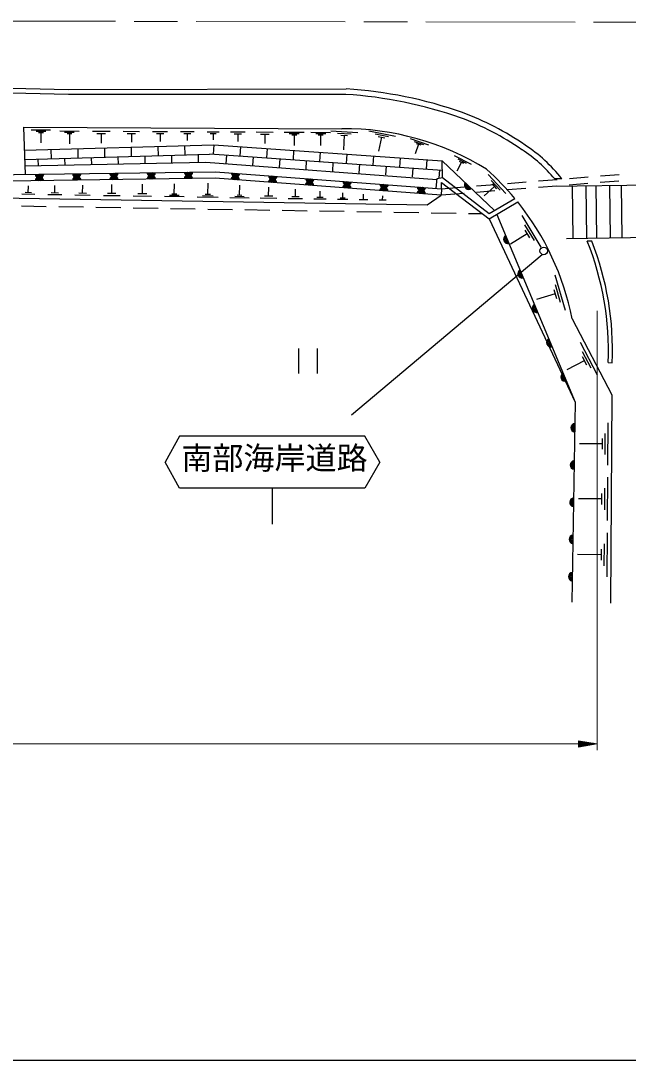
# Model space of a CAD drawing. Units: millimetres, scale not verified. Extents: x 40000 to 680000, y 20000 to 380000.
# Drawn here: x 386748 to 435651, y 205000 to 288698 of the extents above; entities that cross this region are included whole.
import ezdxf
from ezdxf.enums import TextEntityAlignment as Align

# ---------------------------------------------------------------- set-up
doc = ezdxf.new("R2010")
doc.units = ezdxf.units.MM
doc.header["$LTSCALE"] = 1000
doc.linetypes.add('CHAIN', pattern=[18.5, 12, -1.5, 3.5, -1.5])
for name, color, linetype, lineweight in [('M-BGD', 7, 'Continuous', 25), ('M-BMK', 2, 'CHAIN', 13), ('M-STR-HTXT', 7, 'Continuous', 13), ('M-STR-STRC', 7, 'Continuous', 25), ('M-STR-STRD', 7, 'Continuous', 25), ('M-TTL-BAND', 7, 'Continuous', 25)]:
    doc.layers.add(name, color=color, linetype=linetype, lineweight=lineweight)
doc.styles.add('ＭＳ ゴシック', font='')
doc.styles.get('ＭＳ ゴシック').set_extended_font_data('MS Gothic')

msp = doc.modelspace()

# ---------------------------------------------------------------- linework, layer by layer
at = {"layer": 'M-BGD'}
for p, q in [((386965, 280141), (412600, 280010)), ((386965, 280141), (387097, 276333)), ((387596, 279923), (389151, 279915)), ((387985, 279817), (388762, 279813)), ((388178, 279712), (388567, 279710)), ((388373, 279711), (388368, 278882)), ((389891, 279826), (391446, 279818)), ((390279, 279721), (391057, 279717)), ((390473, 279616), (390862, 279614)), ((390667, 279615), (390663, 278786)), ((392509, 279813), (393938, 279806)), ((392865, 279621), (393580, 279617)), ((393223, 279619), (393219, 278857)), ((394998, 279800), (396306, 279793)), ((395324, 279624), (395978, 279621)), ((395651, 279622), (395648, 278925)), ((397363, 279788), (398557, 279782)), ((397661, 279627), (398258, 279624)), ((397959, 279626), (397956, 278989)), ((399611, 279776), (400697, 279771)), ((399882, 279630), (400425, 279628)), ((400153, 279629), (400150, 279050)), ((401748, 279765), (402730, 279760)), ((401993, 279633), (402484, 279631)), ((402239, 279632), (402236, 279108)), ((403638, 279756), (404805, 279750)), ((403929, 279599), (404512, 279596)), ((404221, 279597), (404217, 278975)), ((405700, 279745), (407076, 279738)), ((406043, 279560), (406731, 279556)), ((406387, 279558), (406383, 278824)), ((407961, 279733), (409568, 279725)), ((408363, 279624), (409166, 279620)), ((410088, 279723), (411695, 279714)), ((410489, 279613), (411293, 279609)), ((411711, 279831), (413893, 279712)), ((412249, 279656), (413340, 279596)), ((414770, 279834), (416913, 279406)), ((415278, 279584), (416349, 279370)), ((408563, 279516), (408964, 279514)), ((408764, 279515), (408759, 278658)), ((410690, 279505), (411091, 279503)), ((410890, 279504), (410886, 278647)), ((412514, 279495), (413059, 279466)), ((412786, 279480), (412723, 278317)), ((415517, 279388), (416053, 279281)), ((415785, 279334), (415556, 278191)), ((418098, 279211), (419563, 278714)), ((418431, 278989), (419164, 278740)), ((418764, 278767), (418499, 277986)), ((418581, 278829), (418948, 278705)), ((387055, 277535), (401941, 277950)), ((389179, 278344), (389199, 277595)), ((391328, 278404), (391349, 277655)), ((393477, 278464), (393498, 277715)), ((395626, 278524), (395647, 277774)), ((397775, 278584), (397796, 277834)), ((399924, 278644), (399945, 277894)), ((401020, 277924), (401038, 277284)), ((401955, 277981), (420684, 276676)), ((402281, 278710), (402229, 277961)), ((403301, 277887), (403252, 277185)), ((404426, 278560), (404374, 277812)), ((406571, 278411), (406519, 277663)), ((408715, 278261), (408663, 277513)), ((410860, 278112), (410808, 277364)), ((413005, 277962), (412953, 277214)), ((388125, 277565), (388140, 277008)), ((390274, 277625), (390290, 277054)), ((392423, 277685), (392439, 277100)), ((394572, 277744), (394589, 277146)), ((396721, 277804), (396739, 277192)), ((398871, 277864), (398888, 277238)), ((405446, 277737), (405397, 277034)), ((407591, 277588), (407542, 276883)), ((409736, 277438), (409687, 276733)), ((411881, 277289), (411831, 276582)), ((414025, 277140), (413976, 276432)), ((415150, 277813), (415098, 277065)), ((417295, 277664), (417243, 276915)), ((419439, 277514), (419387, 276766)), ((420691, 276069), (420677, 277428)), ((420677, 277428), (424891, 273430)), ((421626, 277847), (423002, 277141)), ((422220, 277310), (421843, 276576)), ((421923, 277578), (422611, 277226)), ((422048, 277398), (422392, 277222)), ((416170, 276990), (416121, 276281)), ((418315, 276841), (418265, 276130)), ((420460, 276691), (420413, 276017)), ((424372, 276332), (425789, 274779)), ((433415, 276201), (434910, 276321)), ((387353, 274854), (387362, 275409)), ((389490, 274832), (389500, 275438)), ((391729, 274809), (391740, 275470)), ((394075, 274785), (394087, 275503)), ((396533, 274759), (396546, 275537)), ((399108, 274733), (399122, 275573)), ((401806, 274705), (401821, 275611)), ((404356, 274644), (404370, 275471)), ((420628, 275668), (424450, 272746)), ((420629, 275177), (420628, 275668)), ((423447, 275403), (424942, 275523)), ((424623, 275849), (425331, 275072)), ((424696, 275560), (425051, 275172)), ((425939, 275602), (427434, 275722)), ((429910, 275390), (428415, 275273)), ((428431, 275802), (429926, 275922)), ((429531, 275382), (446511, 275620)), ((432402, 275586), (430907, 275469)), ((430923, 276001), (432418, 276121)), ((431219, 271176), (431160, 275405)), ((432324, 271191), (432265, 275420)), ((433137, 271202), (433078, 275432)), ((434895, 275782), (433399, 275664)), ((434233, 271218), (434174, 275447)), ((435166, 271231), (435107, 275460)), ((387871, 274707), (386830, 274724)), ((387613, 274850), (387093, 274858)), ((390056, 274671), (388919, 274690)), ((389774, 274827), (389206, 274837)), ((392346, 274634), (391107, 274654)), ((392039, 274804), (391420, 274814)), ((394745, 274594), (393400, 274616)), ((394412, 274779), (393739, 274790)), ((397259, 274553), (395801, 274577)), ((396898, 274754), (396169, 274765)), ((399892, 274510), (398317, 274536)), ((399500, 274622), (398713, 274634)), ((399305, 274730), (398912, 274736)), ((402229, 274585), (401380, 274599)), ((402018, 274702), (401594, 274709)), ((404742, 274534), (403967, 274547)), ((404550, 274641), (404163, 274647)), ((407038, 274573), (406365, 274584)), ((406701, 274578), (406713, 275296)), ((408857, 274518), (408867, 275135)), ((410840, 274462), (410849, 274987)), ((412663, 274411), (412670, 274850)), ((414338, 274274), (414345, 274725)), ((415880, 274249), (415886, 274610)), ((420629, 275177), (420590, 274659)), ((422433, 274803), (420590, 274659)), ((420629, 275177), (422450, 275323)), ((424925, 274999), (423430, 274882)), ((424873, 275366), (424045, 274611)), ((427418, 275195), (425922, 275077)), ((388798, 273727), (386798, 273760)), ((391797, 273677), (389798, 273710)), ((402651, 274465), (400954, 274493)), ((405128, 274425), (403578, 274450)), ((407371, 274388), (406026, 274410)), ((409433, 274354), (408276, 274373)), ((409147, 274513), (408568, 274523)), ((411329, 274323), (410346, 274339)), ((411086, 274458), (410594, 274466)), ((413073, 274295), (412249, 274308)), ((412869, 274408), (412457, 274415)), ((414676, 274268), (414000, 274280)), ((416151, 274244), (415609, 274253)), ((424450, 272746), (426754, 274107)), ((394797, 273628), (392797, 273661)), ((397797, 273579), (395797, 273612)), ((400796, 273529), (398796, 273562)), ((403796, 273480), (401796, 273513)), ((406795, 273430), (404796, 273463)), ((409795, 273381), (407795, 273414)), ((412795, 273331), (410795, 273364)), ((415794, 273282), (413794, 273315)), ((418794, 273232), (416794, 273265)), ((421793, 273183), (419794, 273216)), ((423924, 273147), (422793, 273166)), ((427095, 273006), (428621, 270463)), ((424450, 272746), (431372, 257976)), ((427307, 272268), (428070, 270997)), ((427519, 271531), (426163, 270717)), ((427328, 271849), (427710, 271213)), ((430684, 271168), (446570, 271390)), ((429737, 268237), (430577, 265393)), ((429673, 267058), (429883, 266347)), ((429758, 267470), (430178, 266048)), ((429778, 266703), (428261, 266255)), ((431783, 262821), (433153, 260191)), ((409118, 262309), (409118, 260309)), ((410618, 262309), (410618, 260309)), ((431950, 262072), (432635, 260757)), ((432117, 261323), (430714, 260593)), ((431946, 261652), (432288, 260994)), ((434014, 256333), (433990, 252906)), ((433780, 255478), (433768, 253764)), ((433545, 254623), (431717, 254636)), ((433548, 255051), (433542, 254194)), ((433983, 251937), (433959, 248447)), ((433509, 250632), (433503, 249759)), ((433745, 251066), (433732, 249321)), ((433506, 250195), (431645, 250209)), ((433952, 247479), (433927, 243926)), ((433469, 246150), (433463, 245262)), ((433709, 246592), (433696, 244816)), ((433466, 245706), (431571, 245719))]:
    msp.add_line(p, q, dxfattribs=at)
for points in [[(387029, 278285), (402281, 278710), (420677, 277428)], [(420255, 275881), (401649, 277297), (387074, 276985)], [(339063, 275525), (380085, 276227), (402416, 276539), (420629, 275177)], [(420590, 274659), (402400, 276019), (380093, 275707), (339063, 275005)], [(420193, 275210), (420266, 275990), (420691, 276069), (424469, 273181), (426520, 274394)], [(381769, 256146), (381664, 274508), (419458, 273890), (420590, 274659)], [(425072, 273113), (431372, 257976), (431108, 241886)], [(431138, 264710), (434330, 258579), (434212, 241804)]]:
    msp.add_lwpolyline(points, dxfattribs=at)
for centre, radius, start, end in [((412757, 258171), 21839, 58.23402, 90.41103), ((388250, 276395), 354, 189.59847, 352.00365), ((388250, 276395), 283, 191.82251, 349.77961), ((388250, 276395), 212, 195.56884, 346.03329), ((388250, 276395), 142, 203.28057, 338.32156), ((388250, 276395), 100, 213.59823, 328.00389), ((388250, 276395), 100, 213.59823, 328.00389), ((391250, 276437), 354, 189.59847, 352.00365), ((391250, 276437), 283, 191.82251, 349.77961), ((391250, 276437), 212, 195.56884, 346.03329), ((391250, 276437), 142, 203.28057, 338.32156), ((391250, 276437), 100, 213.59823, 328.00389), ((391250, 276437), 100, 213.59823, 328.00389), ((394247, 275850), 354, 9.59847, 172.00365), ((394250, 276479), 354, 189.59847, 352.00365), ((394250, 276479), 283, 191.82251, 349.77961), ((394250, 276479), 212, 195.56884, 346.03329), ((394250, 276479), 142, 203.28057, 338.32156), ((394250, 276479), 100, 213.59823, 328.00389), ((394250, 276479), 100, 213.59823, 328.00389), ((397247, 275892), 354, 9.59847, 172.00365), ((397249, 276521), 354, 189.59847, 352.00365), ((397249, 276521), 283, 191.82251, 349.77961), ((397249, 276521), 212, 195.56884, 346.03329), ((397249, 276521), 142, 203.28057, 338.32156), ((397249, 276521), 100, 213.59823, 328.00389), ((397249, 276521), 100, 213.59823, 328.00389), ((400247, 275934), 354, 9.59847, 172.00365), ((400249, 276563), 354, 189.59847, 352.00365), ((400247, 275934), 283, 11.82251, 169.77961), ((400249, 276563), 283, 191.82251, 349.77961), ((400249, 276563), 212, 195.56884, 346.03329), ((400249, 276563), 142, 203.28057, 338.32156), ((400249, 276563), 100, 213.59823, 328.00389), ((400249, 276563), 100, 213.59823, 328.00389), ((404047, 276471), 354, 184.52193, 346.92711), ((404047, 276471), 283, 186.74597, 344.70307), ((404047, 276471), 212, 190.4923, 340.95675), ((404047, 276471), 142, 198.20403, 333.24502), ((404047, 276471), 100, 208.52169, 322.92736), ((404047, 276471), 100, 208.52169, 322.92736), ((407039, 276248), 354, 184.52193, 346.92711), ((407039, 276248), 283, 186.74597, 344.70307), ((407039, 276248), 212, 190.4923, 340.95675), ((407039, 276248), 142, 198.20403, 333.24502), ((409745, 260451), 21813, 39.73091, 48.30564), ((388248, 275767), 354, 9.59847, 172.00365), ((388248, 275767), 283, 11.82251, 169.77961), ((388248, 275767), 212, 15.56884, 166.03329), ((388248, 275767), 142, 23.28057, 158.32156), ((388248, 275767), 100, 33.59823, 148.00389), ((388248, 275767), 100, 33.59823, 148.00389), ((391248, 275809), 354, 9.59847, 172.00365), ((391248, 275809), 283, 11.82251, 169.77961), ((391248, 275809), 212, 15.56884, 166.03329), ((391248, 275809), 142, 23.28057, 158.32156), ((391248, 275809), 100, 33.59823, 148.00389), ((391248, 275809), 100, 33.59823, 148.00389), ((394247, 275850), 283, 11.82251, 169.77961), ((394247, 275850), 212, 15.56884, 166.03329), ((394247, 275850), 142, 23.28057, 158.32156), ((394247, 275850), 100, 33.59823, 148.00389), ((394247, 275850), 100, 33.59823, 148.00389), ((397247, 275892), 283, 11.82251, 169.77961), ((397247, 275892), 212, 15.56884, 166.03329), ((397247, 275892), 142, 23.28057, 158.32156), ((397247, 275892), 100, 33.59823, 148.00389), ((397247, 275892), 100, 33.59823, 148.00389), ((400247, 275934), 212, 15.56884, 166.03329), ((400247, 275934), 142, 23.28057, 158.32156), ((400247, 275934), 100, 33.59823, 148.00389), ((400247, 275934), 100, 33.59823, 148.00389), ((404012, 275844), 354, 4.52193, 166.92711), ((404012, 275844), 283, 6.74597, 164.70307), ((404012, 275844), 212, 10.4923, 160.95675), ((404012, 275844), 142, 18.20403, 153.24502), ((404012, 275844), 100, 28.52169, 142.92736), ((404012, 275844), 100, 28.52169, 142.92736), ((407004, 275620), 354, 4.52193, 166.92711), ((407004, 275620), 283, 6.74597, 164.70307), ((407004, 275620), 212, 10.4923, 160.95675), ((407004, 275620), 142, 18.20403, 153.24502), ((407004, 275620), 100, 28.52169, 142.92736), ((407004, 275620), 100, 28.52169, 142.92736), ((407039, 276248), 100, 208.52169, 322.92736), ((407039, 276248), 100, 208.52169, 322.92736), ((409995, 275397), 354, 4.52193, 166.92711), ((410031, 276024), 354, 184.52193, 346.92711), ((409995, 275397), 283, 6.74597, 164.70307), ((410031, 276024), 283, 186.74597, 344.70307), ((409995, 275397), 212, 10.4923, 160.95675), ((410031, 276024), 212, 190.4923, 340.95675), ((409995, 275397), 142, 18.20403, 153.24502), ((410031, 276024), 142, 198.20403, 333.24502), ((409995, 275397), 100, 28.52169, 142.92736), ((409995, 275397), 100, 28.52169, 142.92736), ((410031, 276024), 100, 208.52169, 322.92736), ((410031, 276024), 100, 208.52169, 322.92736), ((412987, 275173), 354, 4.52193, 166.92711), ((413022, 275800), 354, 184.52193, 346.92711), ((412987, 275173), 283, 6.74597, 164.70307), ((413022, 275800), 283, 186.74597, 344.70307), ((412987, 275173), 212, 10.4923, 160.95675), ((413022, 275800), 212, 190.4923, 340.95675), ((413022, 275800), 142, 198.20403, 333.24502), ((413022, 275800), 100, 208.52169, 322.92736), ((413022, 275800), 100, 208.52169, 322.92736), ((416014, 275577), 354, 184.52193, 346.92711), ((416014, 275577), 283, 186.74597, 344.70307), ((416014, 275577), 212, 190.4923, 340.95675), ((416014, 275577), 142, 198.20403, 333.24502), ((416014, 275577), 100, 208.52169, 322.92736), ((416014, 275577), 100, 208.52169, 322.92736), ((422821, 275469), 354, 145.3129, 307.71808), ((422821, 275469), 283, 147.53694, 305.49404), ((422821, 275469), 212, 151.28327, 301.74771), ((422821, 275469), 142, 158.995, 294.03599), ((422821, 275469), 100, 169.31266, 283.71832), ((422821, 275469), 100, 169.31266, 283.71832), ((412987, 275173), 142, 18.20403, 153.24502), ((412987, 275173), 100, 28.52169, 142.92736), ((412987, 275173), 100, 28.52169, 142.92736), ((415979, 274949), 354, 4.52193, 166.92711), ((415979, 274949), 283, 6.74597, 164.70307), ((415979, 274949), 212, 10.4923, 160.95675), ((415979, 274949), 142, 18.20403, 153.24502), ((415979, 274949), 100, 28.52169, 142.92736), ((415979, 274949), 100, 28.52169, 142.92736), ((418970, 274726), 354, 4.52193, 166.92711), ((419006, 275353), 354, 184.52193, 346.92711), ((418970, 274726), 283, 6.74597, 164.70307), ((419006, 275353), 283, 186.74597, 344.70307), ((418970, 274726), 212, 10.4923, 160.95675), ((419006, 275353), 212, 190.4923, 340.95675), ((418970, 274726), 142, 18.20403, 153.24502), ((419006, 275353), 142, 198.20403, 333.24502), ((418970, 274726), 100, 28.52169, 142.92736), ((418970, 274726), 100, 28.52169, 142.92736), ((419006, 275353), 100, 208.52169, 322.92736), ((419006, 275353), 100, 208.52169, 322.92736), ((409745, 260451), 21813, 11.25823, 38.75937), ((425966, 271105), 354, 121.39508, 283.80026), ((425966, 271105), 283, 123.61912, 281.57622), ((425966, 271105), 212, 127.36545, 277.82989), ((425966, 271105), 142, 135.07718, 270.11816), ((425966, 271105), 100, 145.39484, 259.8005), ((425966, 271105), 100, 145.39484, 259.8005), ((427119, 268335), 354, 121.39508, 283.80026), ((427119, 268335), 283, 123.61912, 281.57622), ((427119, 268335), 212, 127.36545, 277.82989), ((427119, 268335), 142, 135.07718, 270.11816), ((427119, 268335), 100, 145.39484, 259.8005), ((427119, 268335), 100, 145.39484, 259.8005), ((428272, 265565), 354, 121.39508, 283.80026), ((428272, 265565), 283, 123.61912, 281.57622), ((428272, 265565), 212, 127.36545, 277.82989), ((428272, 265565), 142, 135.07718, 270.11816), ((428272, 265565), 100, 145.39484, 259.8005), ((428272, 265565), 100, 145.39484, 259.8005), ((429425, 262796), 354, 121.39508, 283.80026), ((429425, 262796), 283, 123.61912, 281.57622), ((429425, 262796), 212, 127.36545, 277.82989), ((429425, 262796), 142, 135.07718, 270.11816), ((429425, 262796), 100, 145.39484, 259.8005), ((429425, 262796), 100, 145.39484, 259.8005), ((430577, 260026), 354, 121.39508, 283.80026), ((430577, 260026), 283, 123.61912, 281.57622), ((430577, 260026), 212, 127.36545, 277.82989), ((430577, 260026), 142, 135.07718, 270.11816), ((430577, 260026), 100, 145.39484, 259.8005), ((430577, 260026), 100, 145.39484, 259.8005), ((431393, 255929), 354, 97.85822, 260.2634), ((431393, 255929), 283, 100.08226, 258.03936), ((431393, 255929), 212, 103.82859, 254.29303), ((431393, 255929), 142, 111.54031, 246.5813), ((431393, 255929), 100, 121.85798, 236.26364), ((431393, 255929), 100, 121.85798, 236.26364), ((431343, 252930), 354, 97.85822, 260.2634), ((431343, 252930), 283, 100.08226, 258.03936), ((431343, 252930), 212, 103.82859, 254.29303), ((431343, 252930), 142, 111.54031, 246.5813), ((431343, 252930), 100, 121.85798, 236.26364), ((431343, 252930), 100, 121.85798, 236.26364), ((431294, 249930), 354, 97.85822, 260.2634), ((431294, 249930), 283, 100.08226, 258.03936), ((431294, 249930), 212, 103.82859, 254.29303), ((431294, 249930), 142, 111.54031, 246.5813), ((431294, 249930), 100, 121.85798, 236.26364), ((431294, 249930), 100, 121.85798, 236.26364), ((431245, 246931), 354, 97.85822, 260.2634), ((431245, 246931), 283, 100.08226, 258.03936), ((431245, 246931), 212, 103.82859, 254.29303), ((431245, 246931), 142, 111.54031, 246.5813), ((431245, 246931), 100, 121.85798, 236.26364), ((431245, 246931), 100, 121.85798, 236.26364), ((431196, 243931), 354, 97.85822, 260.2634), ((431196, 243931), 283, 100.08226, 258.03936), ((431196, 243931), 212, 103.82859, 254.29303), ((431196, 243931), 142, 111.54031, 246.5813), ((431196, 243931), 100, 121.85798, 236.26364), ((431196, 243931), 100, 121.85798, 236.26364)]:
    msp.add_arc(centre, radius, start, end, dxfattribs=at)
at = {"layer": 'M-BMK'}
msp.add_line((468368, 288530), (369470, 288698), dxfattribs=at)
at = {"layer": 'M-STR-HTXT'}
for p, q in [((433153, 265330), (433153, 229969)), ((87420, 230469), (431653, 230469)), ((433153, 230469), (431653, 230719)), ((431653, 230719), (431653, 230219)), ((431953, 230669), (431653, 230669)), ((431653, 230619), (432253, 230619)), ((432553, 230569), (431653, 230569)), ((431653, 230519), (432853, 230519)), ((433153, 230469), (431653, 230219)), ((433153, 230469), (431653, 230469)), ((431653, 230419), (432853, 230419)), ((432553, 230369), (431653, 230369)), ((431653, 230319), (432253, 230319)), ((431953, 230269), (431653, 230269))]:
    msp.add_line(p, q, dxfattribs=at)
at = {"layer": 'M-STR-STRC'}
for p, q in [((413370, 256960), (428722, 269890)), ((406978, 251065), (406978, 248153))]:
    msp.add_line(p, q, dxfattribs=at)
for points in [[(415643, 253161), (414435, 255256), (399521, 255256), (398378, 253161)], [(415643, 253161), (414435, 251065), (399521, 251065), (398378, 253161)]]:
    msp.add_lwpolyline(points, dxfattribs=at)
msp.add_circle((428849, 270167), 305, dxfattribs=at)
at = {"layer": 'M-STR-STRD'}
for p, q in [((330301, 284175), (390578, 282794)), ((330310, 284552), (390587, 283171)), ((390587, 283171), (412953, 283224)), ((390588, 282794), (412923, 282776)), ((430299, 275977), (429734, 275965)), ((432713, 270958), (432356, 270955)), ((434036, 261178), (434367, 261164))]:
    msp.add_line(p, q, dxfattribs=at)
for centre, radius, start, end in [((410547, 247609), 35696, 70.76174, 86.1355), ((410547, 247609), 35247, 70.76174, 86.1355), ((414043, 259298), 23514, 55.54894, 69.41845), ((414043, 259298), 23065, 55.54894, 69.41845), ((420777, 268567), 11617, 39.55987, 57.02121), ((420777, 268567), 12066, 37.89307, 57.02121), ((410419, 262154), 23637, 357.63241, 21.85976), ((410419, 262154), 23969, 357.63233, 21.5484)]:
    msp.add_arc(centre, radius, start, end, dxfattribs=at)
at = {"layer": 'M-TTL-BAND'}
msp.add_line((40000, 205000), (579000, 205000), dxfattribs=at)

# ---------------------------------------------------------------- texts
at = {"layer": 'M-STR-STRC', "style": 'ＭＳ ゴシック'}
msp.add_text('南部海岸道路', height=1833, dxfattribs=at).set_placement((407173, 252024), align=Align.BOTTOM_CENTER)

doc.saveas('drawing.dxf')
